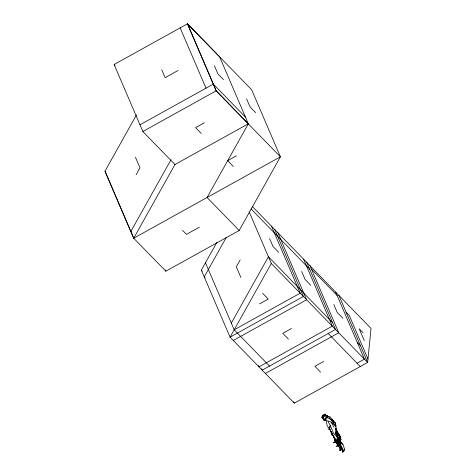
<?xml version="1.0" encoding="UTF-8"?>
<svg xmlns="http://www.w3.org/2000/svg" width="476" height="476" viewBox="0 0 476 476"><rect width="100%" height="100%" fill="white"/><g stroke="black" fill="none" stroke-linecap="round" stroke-linejoin="round"><path stroke-width="0.71" d="M340.025 444.929L342.696 449.546L342.589 452.2L343.821 451.349L344.582 449.201L343.023 444.709L340.983 442.299L340.263 439.675L338.852 439.729M325.697 415.762L326.554 417.256L327.339 417.619L326.816 416.417L325.697 415.762L322.811 416.916L324.186 420.534L325.852 420.653L325.691 417.928L328.059 417.94L330.772 419.427L335.401 423.164C336.24 430.256 337.526 437.355 341.351 443.656L337.817 446.625L338.591 445.369M339.864 444.257L341.631 447.862L341.423 449.874L339.923 450.564L339.912 447.595L338.555 445.863M335.735 439.265L335.401 441.817C335.098 437.783 331.796 434.951 330.766 431.161M335.413 434.029L335.568 432.886L340.054 441.805L333.42 442.757L336.455 440.782L337.085 438.86L340.054 441.805L338.728 441.627M335.437 433.862L336.139 428.709L335.544 430.036M340.138 449.189L339.923 450.564L341.738 449.041L339.84 444.328M329.916 427.722L330.32 425.52L327.548 420.689L331.201 422.254L335.657 425.984L335.401 423.164L331.873 419.231L333.712 422.135M323.174 417.44L322.686 417.125L322.948 415.203L325.108 414.049L325.852 414.941L322.948 415.203L323.061 416.322M326.679 417.232L327.375 416.512L327.244 415.471L323.882 415.375L322.341 416.137L321.758 417.16L322.317 417.964L323.246 418.089L322.317 417.964M327.375 416.512L327.244 415.471L323.882 415.375L322.341 416.137M327.946 428.793L330.6 430.482L329.166 428.186L330.32 425.52L333.498 433.273L335.8 435.54L339.412 440.895L337.514 441.079L333.42 442.757L338.133 441.853M335.86 426.246L335.378 423.17L333.7 421.73M165.844 271.183L133.691 238.214L104.97 171.205L136.457 114.96M136.112 174.757L139.98 167.85L135.428 157.229M170.997 159.752L130.817 231.514L131.852 232.58M105.012 171.181L133.732 238.196L174.954 164.517L248.329 123.802L219.609 56.793L187.496 23.8L114.121 64.51L142.842 131.525L174.954 164.517M252.417 206.584L371.03 328.434L367.639 362.456L294.299 403.142L230.075 337.163L201.348 270.154L216.901 242.361M226.356 237.298L204.222 276.853L205.138 277.794M165.261 269.832L165.803 271.207L239.184 230.497L280.406 156.812L251.685 89.803L187.455 23.824L216.175 90.833L280.406 156.812L133.691 238.214M240.19 259.908L236.322 266.816L240.874 277.437M231.324 323.097L268.422 256.784L332.653 322.764M249.245 212.04L271.296 263.484L230.075 337.163L303.408 296.477L274.688 229.462M322.657 416.744L324.168 415.709L325.108 414.049L325.554 415.494L326.578 415.792L326.435 416.649M344.582 449.201L342.589 452.2L342.678 449.011L340.114 444.126M340.292 440.514L341.06 439.461L338.989 434.659L337.615 432.97M326.381 417.012L326.816 416.417M335.39 426.621L336.08 425.74L335.128 425.276M341.351 443.656L340.251 442.864L338.626 443.073L336.199 446.762L340.251 442.864L335.217 431.976M178.089 70.49L165.148 77.671L161.733 69.704M139.968 124.825L213.343 84.109L245.461 117.102M142.842 131.525L216.217 90.815L248.329 123.802L207.066 197.504L239.184 230.497M204.287 122.838L195.565 127.675L201.235 133.494M236.399 155.825L227.683 160.662L233.347 166.487M199.396 227.165L186.455 234.347L182.635 230.42M259.539 303.878L268.262 299.041L262.591 293.216M205.471 262.782L234.192 329.797L300.201 293.174L271.475 226.165M233.282 340.465L306.621 299.773L277.901 232.758M291.52 328.476L282.798 333.313L288.468 339.138M265.4 373.452L338.733 332.766L310.013 265.751M323.632 361.468L314.91 366.306L320.58 372.125M357.095 363.224L364.426 359.154L335.705 292.145M333.712 421.325L330.261 416.994L328.41 416.375L323.531 419.582L324.186 420.534M340.251 442.864L338.008 443.709L337.169 441.811M322.978 415.851L326.387 415.5M338.989 434.659L340.774 437.152L339.912 437.325L339.9 436.444L337.157 430.869L335.8 429.15M324.168 415.709L325.554 415.494M339.162 443.567L338.008 443.709L337.538 441.764M332.004 432.761L330.606 431.173L336.455 440.782L337.514 441.079L337.085 438.86M325.852 420.653L323.531 419.582L322.811 416.916M329.243 428.471L330.356 429.269M338.133 437.319L341.06 439.461M339.049 435.814L340.774 437.152L338.103 433.553M336.746 433.035L340.774 437.152M321.758 417.16L322.591 417.922M343.023 444.709L340.703 442.424L340.263 439.675M223.541 79.647L217.877 73.822L214.456 65.855M255.654 112.633L249.989 106.814L246.574 98.841M114.121 64.51L115.156 65.575M311.453 269.101L337.139 295.495M251.144 209.023L309.674 269.154M346.1 312.197L349.307 315.493L367.978 359.053M363.015 332.7L359.196 328.773L364.265 340.602M278.662 252.298L272.992 246.473L269.577 238.506M310.774 285.285L305.104 279.466L301.689 271.493M342.887 318.277L337.222 312.452L333.807 304.485M357.244 342.405L360.457 345.701M271.296 263.484L367.639 362.456L338.918 295.441M328.19 333.533L360.302 366.526M201.348 270.154L202.27 271.094M234.192 329.797L269.517 366.086M329.166 428.186L327.208 425.955L325.691 417.928M335.848 442.4L337.657 444.709M328.41 416.375L335.657 425.984M338.121 434.076L339.9 436.444L340.072 438.717M335.997 442.406L337.698 444.846M338.543 446.066L340.245 448.505M340.923 447.833L341.738 449.041L341.423 449.874L339.912 447.595M336.818 431.702L339.9 436.444M335.824 428.769L336.526 429.876L335.907 428.525M326.274 415.929L327.339 417.619M337.93 441.948L338.626 443.073M342.696 449.546L343.821 451.349M331.903 433.434L336.948 442.311L336.455 440.782M331.201 422.254L333.956 427.145M339.709 444.459L341.631 447.862M340.197 444.632L342.833 449.517M335.788 433.344L337.323 436.313M336.645 431.684L337.835 434.011M306.8 262.454L335.526 329.463L262.187 370.155L261.604 368.799M303.593 259.152L332.313 326.167L258.974 366.853L258.397 365.503M187.496 23.8L216.217 90.815M180.16 27.87L206.013 88.179M293.716 401.786L294.299 403.142M330.79 431.155L332.254 435.546L332.153 434.243M333.741 436.801L335.14 441.323L334.783 439.009M336.484 429.733L337.895 436.028"/></g></svg>
